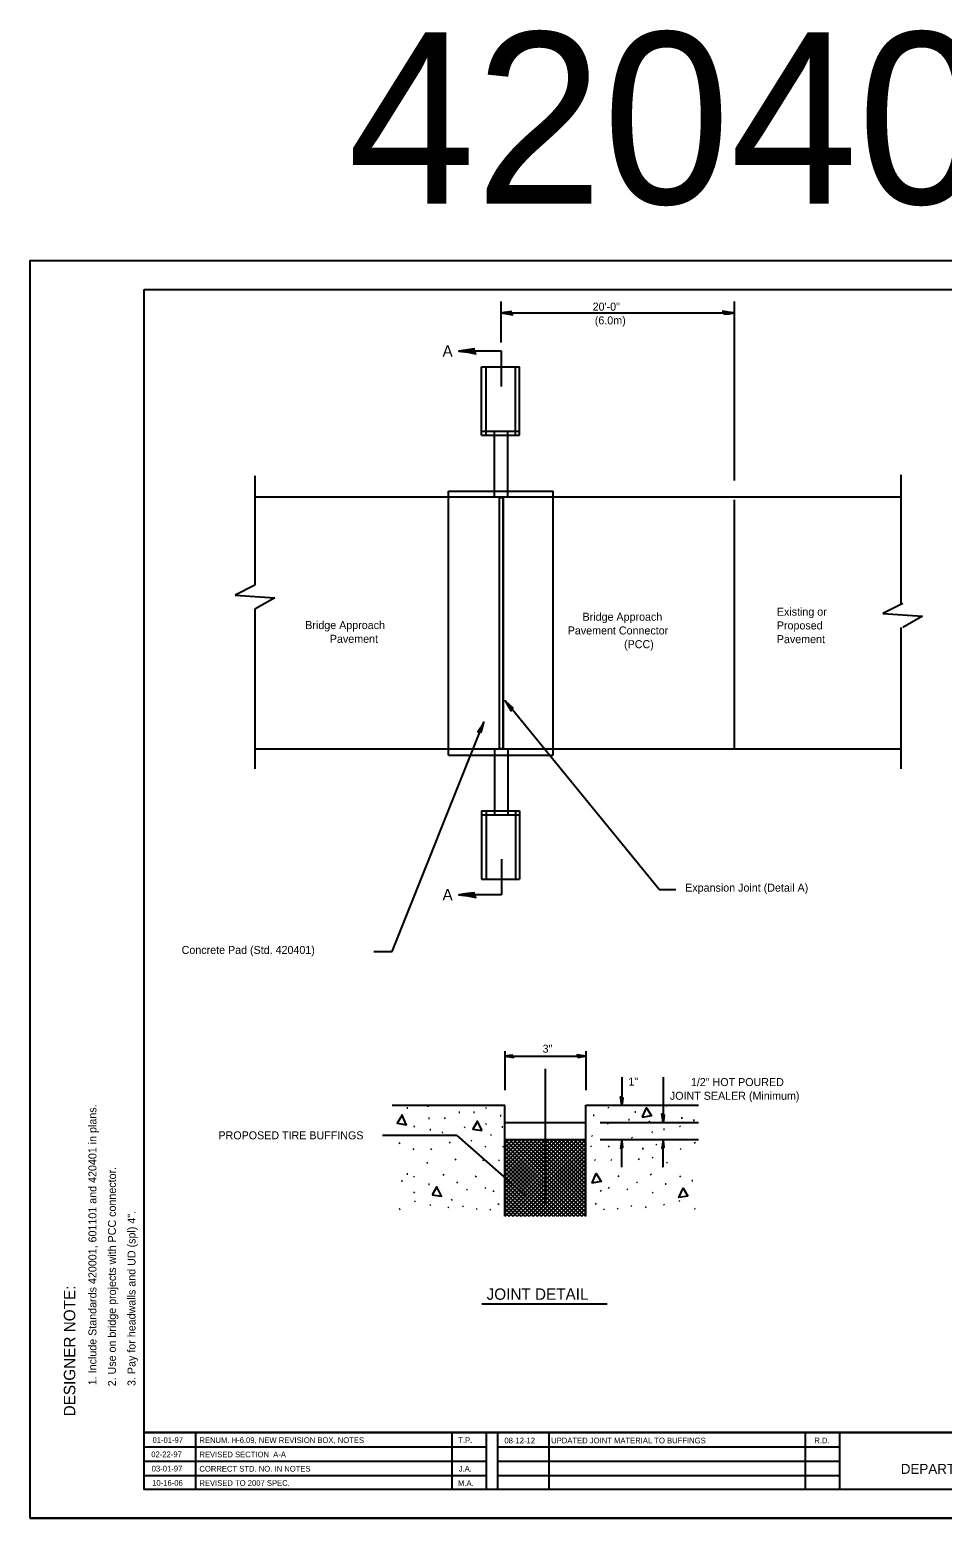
# Model space of a CAD drawing. Extents: x 112682 to 126021, y 61994 to 72129.
# Drawn here: x 118575 to 119373, y 67294 to 68596 of the extents above; entities that cross this region are included whole.
import ezdxf

# ---------------------------------------------------------------- set-up
doc = ezdxf.new("R2010")
doc.units = 0
for name, color, linetype in [('Sheets_50 Reference Boundary', 7, 'Continuous'), ('Sheets_General Details', 7, 'Continuous'), ('Sheets_Printer Plotting Border', 7, 'Continuous')]:
    doc.layers.add(name, color=color, linetype=linetype)

msp = doc.modelspace()

# ---------------------------------------------------------------- linework, layer by layer
at = {"layer": 'Sheets_50 Reference Boundary'}
msp.add_lwpolyline([(118674.8, 68368.9), (120249.8, 68368.9), (120249.8, 67368.9), (118674.8, 67368.9)], close=True, dxfattribs=at)
at = {"layer": 'Sheets_General Details'}
for p, q in [((120274.8, 68393.9), (118574.8, 68393.9)), ((118574.8, 68393.9), (118574.8, 67293.9)), ((118987.3, 68322.4), (118987.3, 68358.3)), ((119191.4, 68201.9), (119191.4, 68358.3)), ((118987.3, 68348.4), (119191.4, 68348.4)), ((118987.5, 68315.1), (118950.3, 68315.1)), ((118987.5, 68284.1), (118987.5, 68315.1)), ((118970.1, 68241.6), (118970.1, 68301.3)), ((118970.1, 68301.3), (119003.3, 68301.3)), ((118974.2, 68241.6), (118974.2, 68301.3)), ((118999.8, 68241.6), (118999.8, 68301.3)), ((119003.3, 68241.6), (119003.3, 68301.3)), ((118970.1, 68245.1), (119003.3, 68245.1)), ((118970.1, 68241.6), (119003.3, 68241.6)), ((118981.6, 68187.5), (118981.6, 68244.6)), ((118993.2, 68187.5), (118993.2, 68244.6)), ((118771.9, 68110.2), (118771.9, 68205.9)), ((119337.5, 68094.1), (119337.5, 68206.9)), ((118771.9, 68187.5), (119337.5, 68187.5)), ((118941.1, 67961.5), (118941.1, 68192.5)), ((118941.1, 68192.5), (119032.7, 68192.5)), ((118985.9, 67967), (118985.9, 68187)), ((118989.1, 67967), (118989.1, 68187.5)), ((119032.7, 67961.5), (119032.7, 68192.5)), ((119191.4, 67967), (119191.4, 68185)), ((118771.8, 68110.2), (118754.5, 68101.6)), ((118754.5, 68101.6), (118789.2, 68099.1)), ((118789.2, 68099.1), (118771.8, 68089.2)), ((119338.8, 68094.1), (119321.5, 68085.5)), ((118771.9, 67949.4), (118771.9, 68089.2)), ((119321.5, 68085.5), (119356.2, 68083)), ((119356.2, 68083), (119338.8, 68073.1)), ((119337.5, 67949.4), (119337.5, 68073.1)), ((119125.5, 67844), (118990.8, 68009)), ((118892, 67789.7), (118972.2, 67990.4)), ((118771.9, 67967), (119337.5, 67967)), ((118981.6, 67966.4), (118981.6, 67909.4)), ((118993.2, 67966.4), (118993.2, 67909.4)), ((118941.1, 67961.5), (119032.7, 67961.5)), ((118970.1, 67912.9), (119003.3, 67912.9)), ((118970.1, 67912.9), (118970.1, 67853.1)), ((118974.2, 67912.9), (118974.2, 67853.1)), ((118999.8, 67912.9), (118999.8, 67853.1)), ((119003.3, 67912.9), (119003.3, 67853.1)), ((118970.1, 67909.4), (119003.3, 67909.4)), ((118987.5, 67870.4), (118987.5, 67839.4)), ((118970.1, 67853.1), (119003.3, 67853.1)), ((118987.5, 67839.4), (118950.3, 67839.4)), ((119125.5, 67844), (119140.3, 67844)), ((118875.9, 67789.7), (118892, 67789.7)), ((118990.6, 67702.6), (118990.6, 67668.3)), ((118990.6, 67698.1), (119061.3, 67698.1)), ((119061.3, 67702.6), (119061.3, 67668.3)), ((119026, 67569), (119026, 67687.1)), ((119092.9, 67679.7), (119092.9, 67655.2)), ((119129.2, 67679.7), (119129.2, 67640.2)), ((118891.9, 67655.2), (118990.6, 67655.2)), ((118904.8, 67652.9), (118905.7, 67652.9)), ((118923, 67654.8), (118923.9, 67654.8)), ((118973.8, 67652.6), (118974.4, 67653.2)), ((118990.6, 67558.2), (118990.6, 67655.2)), ((119061.3, 67558.2), (119061.3, 67655.2)), ((119061.3, 67655.2), (119160.1, 67655.2)), ((119081.6, 67652.6), (119080.9, 67653.2)), ((119100.6, 67654.9), (119099.7, 67654.9)), ((119132.3, 67654.8), (119131.4, 67654.8)), ((118900.1, 67646.9), (118901, 67646.9)), ((118923.6, 67644), (118924.5, 67644)), ((118937.8, 67643.7), (118938.5, 67644.4)), ((118950.2, 67649.1), (118951.2, 67649.1)), ((118963, 67649.1), (118963.9, 67649.1)), ((118973.9, 67638.6), (118974.6, 67639.3)), ((118986.5, 67646.3), (118987.4, 67646.3)), ((118990.6, 67640.2), (119061.3, 67640.2)), ((119068.8, 67646.3), (119067.9, 67646.3)), ((119074.1, 67640.2), (119160.1, 67640.2)), ((119081.4, 67638.6), (119080.8, 67639.3)), ((119099.6, 67642.5), (119098.7, 67642.5)), ((119105.1, 67649.1), (119104.2, 67649.1)), ((119117.5, 67640.6), (119116.9, 67641.3)), ((119145.9, 67644), (119145, 67644)), ((119156.4, 67641.8), (119155.5, 67641.8)), ((118948.5, 67628.7), (118883.5, 67628.7)), ((118911, 67636.4), (118911.7, 67637)), ((118924.9, 67634), (118925.9, 67634)), ((118935.7, 67631.3), (118936.2, 67631.8)), ((118948.5, 67628.7), (119008.4, 67576.4)), ((118955.2, 67635.7), (118955.8, 67636.4)), ((118978.2, 67629.1), (118978.8, 67629.7)), ((118987.8, 67636.2), (118988.8, 67636.2)), ((118990.6, 67625.2), (119061.3, 67625.2)), ((118990.6, 67568.6), (119047.2, 67625.2)), ((118990.6, 67625.2), (119057.6, 67558.2)), ((118990.6, 67575.7), (119040.1, 67625.2)), ((118990.6, 67582.7), (119033.1, 67625.2)), ((118990.6, 67589.8), (119026, 67625.2)), ((118990.6, 67596.9), (119018.9, 67625.2)), ((118990.6, 67603.9), (119011.8, 67625.2)), ((118990.6, 67611), (119004.8, 67625.2)), ((118990.6, 67618.1), (118997.7, 67625.2)), ((118990.6, 67561.5), (119054.3, 67625.2)), ((118990.6, 67565.1), (119050.7, 67625.2)), ((118990.6, 67572.1), (119043.7, 67625.2)), ((118990.6, 67579.2), (119036.6, 67625.2)), ((118990.6, 67586.3), (119029.5, 67625.2)), ((118990.6, 67593.3), (119022.4, 67625.2)), ((118990.6, 67600.4), (119015.4, 67625.2)), ((118990.6, 67607.5), (119008.3, 67625.2)), ((118990.6, 67614.6), (119001.2, 67625.2)), ((118990.6, 67621.6), (118994.2, 67625.2)), ((118990.9, 67558.2), (119057.8, 67625.2)), ((118994.2, 67625.2), (119061.1, 67558.2)), ((118994.4, 67558.2), (119061.3, 67625.2)), ((118997.7, 67625.2), (119061.3, 67561.5)), ((119001.2, 67625.2), (119061.3, 67565.1)), ((119004.8, 67625.2), (119061.3, 67568.6)), ((119008.3, 67625.2), (119061.3, 67572.1)), ((119011.8, 67625.2), (119061.3, 67575.7)), ((119015.4, 67625.2), (119061.3, 67579.2)), ((119018.9, 67625.2), (119061.3, 67582.7)), ((119022.4, 67625.2), (119061.3, 67586.3)), ((119026, 67625.2), (119061.3, 67589.8)), ((119029.5, 67625.2), (119061.3, 67593.3)), ((119033.1, 67625.2), (119061.3, 67596.9)), ((119036.6, 67625.2), (119061.3, 67600.4)), ((119040.1, 67625.2), (119061.3, 67603.9)), ((119043.7, 67625.2), (119061.3, 67607.5)), ((119047.2, 67625.2), (119061.3, 67611)), ((119050.7, 67625.2), (119061.3, 67614.6)), ((119054.3, 67625.2), (119061.3, 67618.1)), ((119057.8, 67625.2), (119061.3, 67621.6)), ((119067.4, 67627.8), (119066.8, 67628.4)), ((119074.1, 67625.2), (119160.1, 67625.2)), ((119092.9, 67601.1), (119092.9, 67625.2)), ((119102.4, 67626.4), (119101.8, 67627)), ((119119.7, 67631.3), (119119.2, 67631.8)), ((119129.2, 67601.1), (119129.2, 67625.2)), ((119130.4, 67634), (119129.5, 67634)), ((119144.3, 67636.4), (119143.7, 67637)), ((118898.2, 67621.9), (118898.8, 67622.5)), ((118910.4, 67616.6), (118911.1, 67617.2)), ((118925.9, 67616.6), (118926.6, 67617.2)), ((118942.2, 67622.3), (118942.9, 67623)), ((118961.1, 67624.1), (118961.7, 67624.7)), ((118973.3, 67618.8), (118974, 67619.5)), ((118988.9, 67618.8), (118989.5, 67619.5)), ((118990.6, 67621.6), (119054, 67558.2)), ((118990.6, 67618.1), (119050.5, 67558.2)), ((118990.6, 67614.6), (119047, 67558.2)), ((118997.9, 67558.2), (119061.3, 67621.6)), ((119001.5, 67558.2), (119061.3, 67618.1)), ((119005, 67558.2), (119061.3, 67614.6)), ((119066.5, 67618.8), (119065.8, 67619.5)), ((119082, 67618.8), (119081.3, 67619.5)), ((119111.8, 67617), (119110.8, 67617)), ((119123.6, 67620.2), (119122.9, 67620.9)), ((119144.9, 67616.6), (119144.2, 67617.2)), ((119157.1, 67621.9), (119156.5, 67622.5)), ((118922.4, 67604.6), (118923.1, 67605.2)), ((118947.2, 67607.5), (118947.9, 67608.2)), ((118971.2, 67606.8), (118971.9, 67607.5)), ((118985.3, 67606.8), (118986, 67607.5)), ((118990.6, 67611), (119043.4, 67558.2)), ((118990.6, 67611), (119043.4, 67558.2)), ((118990.6, 67611), (119043.4, 67558.2)), ((118990.6, 67607.5), (119039.9, 67558.2)), ((118990.6, 67603.9), (119036.4, 67558.2)), ((118990.6, 67600.4), (119032.8, 67558.2)), ((119008.5, 67558.2), (119061.3, 67611)), ((119012.1, 67558.2), (119061.3, 67607.5)), ((119015.6, 67558.2), (119061.3, 67603.9)), ((119019.1, 67558.2), (119061.3, 67600.4)), ((119070, 67606.8), (119069.4, 67607.5)), ((119084.1, 67606.8), (119083.5, 67607.5)), ((119108.1, 67607.5), (119107.4, 67608.2)), ((119120.5, 67608.9), (119119.9, 67609.5)), ((119132.9, 67604.6), (119132.3, 67605.2)), ((118900.1, 67589.2), (118901, 67589.2)), ((118904.8, 67595.2), (118905.7, 67595.2)), ((118910.9, 67592.6), (118911.5, 67593.3)), ((118923.6, 67586.3), (118924.5, 67586.3)), ((118936.7, 67594.1), (118937.3, 67594.8)), ((118948.6, 67587.2), (118949.3, 67587.9)), ((118964.9, 67592.7), (118965.5, 67593.4)), ((118990.6, 67596.9), (119029.3, 67558.2)), ((118990.6, 67593.3), (119025.8, 67558.2)), ((118990.6, 67589.8), (119022.2, 67558.2)), ((118990.6, 67586.3), (119018.7, 67558.2)), ((119022.7, 67558.2), (119061.3, 67596.9)), ((119026.2, 67558.2), (119061.3, 67593.3)), ((119029.7, 67558.2), (119061.3, 67589.8)), ((119033.3, 67558.2), (119061.3, 67586.3)), ((119090.5, 67592.7), (119089.8, 67593.4)), ((119106.7, 67587.2), (119106.1, 67587.9)), ((119118.7, 67594.1), (119118, 67594.8)), ((119131.7, 67586.3), (119130.8, 67586.3)), ((119144.5, 67592.6), (119143.8, 67593.3)), ((119155.2, 67589.2), (119154.3, 67589.2)), ((118911, 67578.6), (118911.7, 67579.3)), ((118957.2, 67581.2), (118957.8, 67581.9)), ((118973.4, 67582.8), (118974, 67583.4)), ((118980.4, 67579.8), (118981.1, 67580.5)), ((118990.6, 67582.7), (119015.2, 67558.2)), ((118990.6, 67579.2), (119011.6, 67558.2)), ((118990.6, 67575.7), (119008.1, 67558.2)), ((119036.8, 67558.2), (119061.3, 67582.7)), ((119040.4, 67558.2), (119061.3, 67579.2)), ((119043.9, 67558.2), (119061.3, 67575.7)), ((119074.9, 67579.8), (119074.3, 67580.5)), ((119082, 67582.8), (119081.3, 67583.4)), ((119098.2, 67581.2), (119097.5, 67581.9)), ((119120.5, 67578.2), (119119.8, 67578.8)), ((118898.2, 67564.2), (118898.8, 67564.7)), ((118911.7, 67570.9), (118912.3, 67571.6)), ((118925.1, 67567.8), (118925.7, 67568.4)), ((118940.9, 67565.7), (118941.6, 67566.4)), ((118943.9, 67572.3), (118944.6, 67572.9)), ((118953.7, 67566.6), (118954.4, 67567.2)), ((118965.6, 67564.3), (118966.3, 67565)), ((118977.6, 67563.7), (118978.2, 67564.4)), ((118984.7, 67568.5), (118985.3, 67569.2)), ((118990.6, 67572.1), (119004.5, 67558.2)), ((118990.6, 67568.6), (119001, 67558.2)), ((118990.6, 67565.1), (118997.5, 67558.2)), ((118990.6, 67561.5), (118990.7, 67561.5)), ((118990.6, 67561.5), (118993.9, 67558.2)), ((119047.4, 67558.2), (119061.3, 67572.1)), ((119051, 67558.2), (119061.3, 67568.6)), ((119054.5, 67558.2), (119061.3, 67565.1)), ((119058, 67558.2), (119061.3, 67561.5)), ((119061.3, 67561.5), (119061.3, 67561.5)), ((119070.7, 67568.5), (119070, 67569.2)), ((119077.8, 67563.7), (119077.1, 67564.4)), ((119089.7, 67564.3), (119089.1, 67565)), ((119101.6, 67566.6), (119101, 67567.2)), ((119114.4, 67565.7), (119113.7, 67566.4)), ((119130.3, 67567.8), (119129.7, 67568.4)), ((119143.7, 67570.9), (119143, 67571.6)), ((119157.1, 67564.2), (119156.5, 67564.7)), ((118970.5, 67481.4), (119080.1, 67481.4)), ((118674.8, 67368.9), (120249.8, 67368.9)), ((118719.8, 67368.9), (118719.8, 67318.9)), ((118944.1, 67368.9), (118944.1, 67318.9)), ((118974.1, 67368.9), (118974.1, 67318.9)), ((118984.1, 67368.9), (118984.1, 67318.9)), ((119029.1, 67368.9), (119029.1, 67318.9)), ((119253.5, 67368.9), (119253.5, 67318.9)), ((119283.5, 67368.9), (119283.5, 67318.9)), ((118674.8, 67356.4), (118974.1, 67356.4)), ((118984.1, 67356.4), (119283.5, 67356.4)), ((118674.8, 67343.9), (118974.1, 67343.9)), ((118984.1, 67343.9), (119283.5, 67343.9)), ((118674.8, 67331.4), (118974.1, 67331.4)), ((118984.1, 67331.4), (119283.5, 67331.4)), ((120274.8, 67293.9), (118574.8, 67293.9))]:
    msp.add_line(p, q, dxfattribs=at)
for points in [[(118674.8, 68368.9), (120249.8, 68368.9), (120249.8, 67318.9), (118674.8, 67318.9)], [(118985.9, 68187), (118989.1, 68187), (118989.1, 67967), (118985.9, 67967)]]:
    msp.add_lwpolyline(points, close=True, dxfattribs=at)
for points in [[(118996.5, 68348.3), (118996.2, 68349.6), (118992.3, 68349), (118987.3, 68348.4), (118992.6, 68347.7), (118997.3, 68346.8), (118996.5, 68348.3), (118996.1, 68349.2), (118990.6, 68348.4), (118996.6, 68347.3), (118995.7, 68348.5), (118993.2, 68348.4), (118995.6, 68348)], [(119182.3, 68348.5), (119182.6, 68347.2), (119186.5, 68347.7), (119191.4, 68348.4), (119186.1, 68349.1), (119181.4, 68349.9), (119182.3, 68348.5), (119182.7, 68347.6), (119188.1, 68348.4), (119182.2, 68349.4), (119183, 68348.3), (119185.5, 68348.4), (119183.1, 68348.8)], [(118964.1, 68314.9), (118963.7, 68316.9), (118957.8, 68316), (118950.3, 68315.1), (118958.3, 68314), (118965.3, 68312.7), (118964.1, 68314.9), (118963.5, 68316.2), (118955.4, 68315.1), (118964.3, 68313.5), (118963, 68315.2), (118959.2, 68315), (118962.8, 68314.5)], [(118996.6, 68001.8), (118997.4, 68003), (118994.5, 68005.6), (118990.8, 68009), (118993.6, 68004.4), (118996, 68000.3), (118996.6, 68001.8), (118997, 68002.7), (118992.9, 68006.4), (118995.9, 68001.2), (118996.3, 68002.6), (118994.6, 68004.4), (118995.8, 68002.3)], [(118968.5, 67982), (118969.9, 67981.7), (118970.9, 67985.5), (118972.2, 67990.4), (118969.5, 67985.8), (118966.9, 67981.8), (118968.5, 67982), (118969.5, 67982), (118970.9, 67987.3), (118967.6, 67982.3), (118969.1, 67982.6), (118969.9, 67985), (118968.6, 67982.9)], [(118964.1, 67839.2), (118963.7, 67841.2), (118957.8, 67840.4), (118950.3, 67839.4), (118958.3, 67838.3), (118965.3, 67837.1), (118964.1, 67839.2), (118963.5, 67840.6), (118955.4, 67839.4), (118964.3, 67837.8), (118963, 67839.6), (118959.2, 67839.3), (118962.8, 67838.8)], [(118997.5, 67698), (118997.3, 67699), (118994.4, 67698.6), (118990.6, 67698.1), (118994.6, 67697.5), (118998.1, 67696.9), (118997.5, 67698), (118997.2, 67698.6), (118993.1, 67698.1), (118997.6, 67697.3), (118996.9, 67698.2), (118995.1, 67698), (118996.9, 67697.8)], [(119054.5, 67698.2), (119054.7, 67697.1), (119057.6, 67697.6), (119061.3, 67698.1), (119057.3, 67698.6), (119053.8, 67699.2), (119054.5, 67698.2), (119054.8, 67697.5), (119058.8, 67698.1), (119054.4, 67698.9), (119055, 67698), (119056.9, 67698.1), (119055.1, 67698.4)], [(119092.8, 67662), (119093.8, 67661.8), (119093.4, 67658.9), (119092.9, 67655.2), (119092.3, 67659.2), (119091.7, 67662.7), (119092.8, 67662), (119093.5, 67661.7), (119092.9, 67657.7), (119092.1, 67662.1), (119093, 67661.5), (119092.9, 67659.6), (119092.6, 67661.4)], [(119110.9, 67645), (119114.6, 67653), (119118.8, 67646), (119110.4, 67644.6)], [(118904.3, 67638.5), (118900.6, 67646.5), (118896.4, 67639.5), (118904.8, 67638.1)], [(118970.3, 67633.3), (118966.6, 67641.3), (118962.4, 67634.4), (118970.8, 67633)], [(119129.1, 67647), (119130.1, 67646.8), (119129.7, 67643.9), (119129.2, 67640.2), (119128.6, 67644.2), (119128, 67647.7), (119129.1, 67647), (119129.8, 67646.7), (119129.2, 67642.7), (119128.4, 67647.1), (119129.3, 67646.5), (119129.2, 67644.6), (119128.9, 67646.4)], [(119092.8, 67618.3), (119093.8, 67618.5), (119093.4, 67621.4), (119092.9, 67625.2), (119092.3, 67621.2), (119091.7, 67617.7), (119092.8, 67618.3), (119093.5, 67618.6), (119092.9, 67622.6), (119092.1, 67618.2), (119093, 67618.9), (119092.9, 67620.7), (119092.6, 67618.9)], [(119129.1, 67618.3), (119130.1, 67618.5), (119129.7, 67621.4), (119129.2, 67625.2), (119128.6, 67621.2), (119128, 67617.7), (119129.1, 67618.3), (119129.8, 67618.6), (119129.2, 67622.6), (119128.4, 67618.2), (119129.3, 67618.9), (119129.2, 67620.7), (119128.9, 67618.9)], [(119066.9, 67587.3), (119070.6, 67595.4), (119074.8, 67588.4), (119066.4, 67587)], [(118927, 67576.9), (118935, 67575.6), (118931.1, 67583.9), (118927, 67576.9)], [(119150.8, 67575.7), (119142.8, 67574.4), (119146.6, 67582.7), (119150.8, 67575.7)]]:
    msp.add_lwpolyline(points, dxfattribs=at)
at = {"layer": 'Sheets_Printer Plotting Border'}
msp.add_lwpolyline([(118574.8, 67293.9), (120274.8, 67293.9), (120274.8, 68393.9), (118574.8, 68393.9)], close=True, dxfattribs=at)

# ---------------------------------------------------------------- texts
at = {"layer": 'Sheets_General Details'}
for s, height, p in [('420401-D4', 150, (118853.1, 68443.9)), ('20\'-0"', 7, (119067.4, 68350.4)), ('(6.0m)', 7, (119069.3, 68338.4)), ('A', 10, (118936, 68310.1)), ('Bridge Approach', 7, (119058.6, 68079.1)), ('Existing or', 7, (119228.6, 68083.5)), ('Bridge Approach', 7, (118815.9, 68071.8)), ('Pavement Connector', 7, (119045.6, 68067.1)), ('Proposed', 7, (119228.6, 68071.5)), ('Pavement', 7, (118837.4, 68059.8)), ('(PCC)', 7, (119094.9, 68055.1)), ('Pavement', 7, (119228.6, 68059.5)), ('Expansion Joint (Detail A)', 7, (119148.4, 67842.1)), ('A', 10, (118936, 67834.4)), ('Concrete Pad (Std. 420401)', 7, (118707.7, 67787.6)), ('3"', 7, (119023.6, 67701.2)), ('1"', 7, (119098.7, 67672.4)), ('1/2" HOT POURED ', 7, (119153.4, 67672)), ('JOINT SEALER (Minimum)', 7, (119135, 67660)), ('PROPOSED TIRE BUFFINGS', 7, (118739.9, 67625.4)), ('JOINT DETAIL', 10, (118974.6, 67485)), ('01-01-97', 5, (118682.2, 67359.8)), ('RENUM. H-6.09, NEW REVISION BOX, NOTES         ', 5, (118723.2, 67359.7)), (' T.P. ', 5, (118947.9, 67359.7)), ('02-22-97', 5, (118681.1, 67347.3)), ('REVISED SECTION  A-A                           ', 5, (118723.2, 67347.2)), ('08-12-12', 5, (118990.2, 67359.4)), ('UPDATED JOINT MATERIAL TO BUFFINGS', 5, (119031.1, 67359.4)), ('R.D.', 5, (119261.4, 67359.4)), ('03-01-97', 5, (118681.5, 67334.8)), ('CORRECT STD. NO. IN NOTES                      ', 5, (118723.2, 67334.7)), (' J.A. ', 5, (118948.3, 67334.7)), ('DEPARTMENT OF TRANSPORTATION', 8.75, (119337.1, 67332.7)), ('10-16-06', 5, (118681.9, 67322.3)), ('REVISED TO 2007 SPEC.                          ', 5, (118723.2, 67322.2)), (' M.A. ', 5, (118947.7, 67322.2))]:
    msp.add_text(s, height=height, dxfattribs=at).set_placement(p)
for s, height, p in [('1. Include Standards 420001, 601101 and 420401 in plans.', 7, (118633.1, 67410.3)), ('2. Use on bridge projects with PCC connector.', 7, (118650.2, 67409.3)), ('3. Pay for headwalls and UD (spl) 4".', 7, (118667.3, 67409.6)), ('DESIGNER NOTE:', 10, (118614.6, 67383))]:
    msp.add_text(s, height=height, rotation=90, dxfattribs=at).set_placement(p)

doc.saveas('drawing.dxf')
